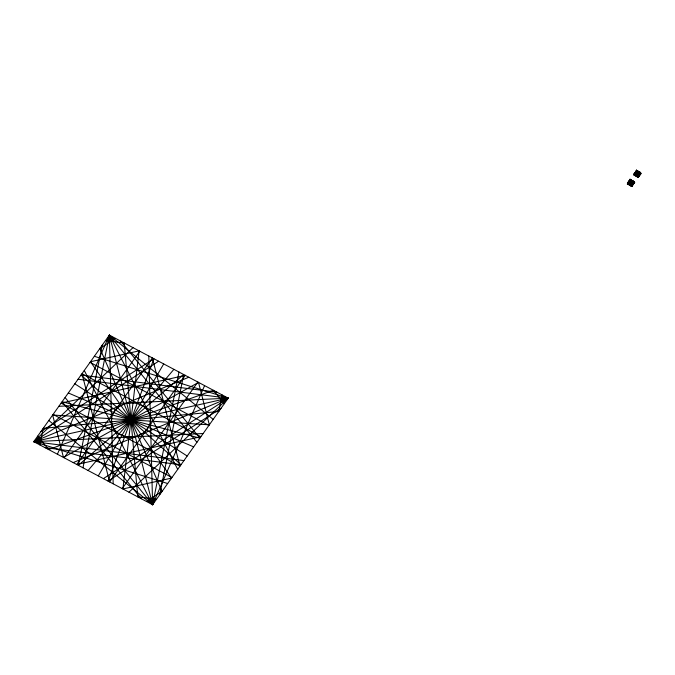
<?xml version="1.0" encoding="UTF-8"?>
<svg xmlns="http://www.w3.org/2000/svg" width="675" height="675" viewBox="0 0 675 675"><rect width="100%" height="100%" fill="white"/><g stroke="black" fill="none" stroke-linecap="round" stroke-linejoin="round"><path stroke-width="1.01" d="M627.269 184.081L630.045 179.322L633.487 184.267L629.362 185.186L630.045 179.322L634.821 182.385M633.69 175.019L636.474 170.26L639.917 175.205L635.783 176.133L636.474 170.26L641.25 173.332M39.901 444.935L43.2 428.347L218.784 411.488L222.083 394.9M102.212 345.187L78.325 465.32L183.668 374.515L159.773 494.648M82.983 467.792L109.375 335.104L228.243 398.166L152.618 504.74L33.75 441.669L109.375 335.104L213.199 419.369M48.794 420.474L152.618 504.74L179.002 372.043M633.167 184.731L627.472 182.95L631.884 186.528L633.007 180.892L627.699 184.309M632.492 185.676L633.403 181.102L628.096 184.52L630.045 179.322L634.298 183.136L627.91 182.326L630.931 186.022M639.588 175.669L633.901 173.888L638.314 177.474L639.436 171.83L634.129 175.255M638.921 176.614L639.833 172.041L634.525 175.458L636.474 170.26L640.718 174.074L634.34 173.273L637.352 176.968M57.392 454.216L109.375 335.104L196.914 442.311M65.078 397.524L152.618 504.74L204.593 385.619M634.551 182.782L628.163 181.972L631.884 186.528L634.095 181.465L629.876 185.465M640.972 173.72L634.593 172.918L638.314 177.474L640.524 172.412L636.306 176.403M98.28 475.909L163.704 363.926M64.142 457.793L139.767 351.228M152.381 357.919L76.764 464.493L200.897 436.708L82.013 373.663L109.637 481.933L185.228 375.351M122.226 488.607L197.843 382.042M631.446 180.065L628.231 184.587L627.725 182.596L633.698 181.263L634.213 183.254M634.66 175.534L637.867 171.003L635.479 174.386M629.303 185.161L632.517 180.63M635.732 176.099L638.947 171.577M88.088 470.5L173.905 369.335M167.662 483.536L33.75 441.669L133.017 347.642M128.976 492.193L228.243 398.166L94.331 356.299M115.526 338.369L99.917 348.418L162.068 491.417L146.467 501.474M40.913 431.578L153.951 358.754L108.042 481.089L221.079 408.257M183.938 460.595L33.75 441.669L158.608 361.226M103.385 478.617L228.243 398.166L78.047 379.24M637.791 177.196L639.115 176.344L636.474 170.26L637.048 176.799L638.643 177.002M631.361 186.249L632.686 185.397L630.045 179.322L630.619 185.861L632.213 186.064M203.15 433.527L33.75 441.669L188.797 377.241M73.195 462.594L228.243 398.166L58.843 406.308M185.254 375.359L61.096 403.135L179.98 466.172L152.356 357.91M33.75 441.669L228.243 398.166M105.46 340.622L124.234 342.984L137.759 496.851L156.532 499.222M216.987 392.2L81.017 375.064L180.976 464.771L45.006 447.643M68.318 392.96L193.674 446.884M635.588 171.518L640.634 174.192L640.128 172.201L634.154 173.543L634.66 175.534M634.905 172.479L639.959 175.154M629.159 180.571L634.213 183.254M628.476 181.533L633.53 184.216M90.037 362.348L208.904 425.419M53.089 414.425L171.956 477.487M74.807 383.813L187.186 456.022M224.328 403.684L213.384 390.285L48.608 449.55L37.665 436.151M120.623 341.069L199.884 438.134L62.108 401.709L141.362 498.766M640.448 174.471L638.98 171.593L635.411 171.762L638.314 177.474L638.153 171.155L634.88 172.513L634.964 175.694M634.019 183.524L632.559 180.655L628.982 180.824L631.884 186.528L631.724 180.208L628.45 181.567L628.535 184.748M113.172 483.806L109.375 335.104L177.711 469.378M84.282 370.465L152.618 504.74L148.812 356.029M636.474 170.26L638.314 177.474M630.045 179.322L631.884 186.528M109.375 335.104L152.618 504.74M139.092 350.865L122.901 488.97L171.526 478.094L90.467 361.741L139.092 350.865M198.526 382.404L63.467 457.439L52.658 415.032L209.334 424.811L198.526 382.404M122.555 435.569A19.499 17.069 -7 0 0 150.407 418.087A19.499 17.069 -7 0 0 120.023 406.105A19.499 17.069 -7 0 0 122.555 435.569"/></g></svg>
